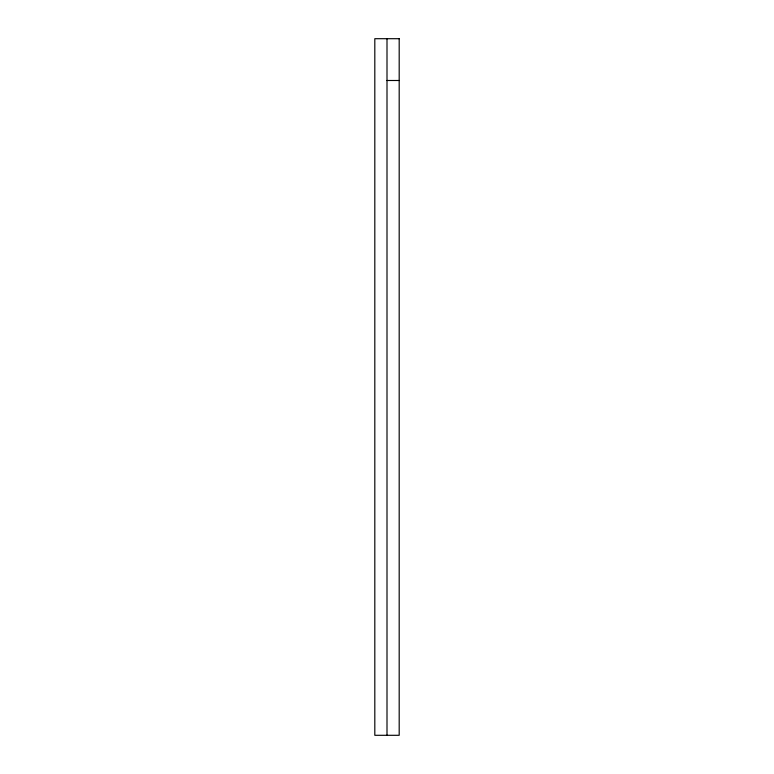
<?xml version="1.0" encoding="UTF-8"?>
<svg xmlns="http://www.w3.org/2000/svg" width="774" height="774" viewBox="0 0 774 774"><rect width="100%" height="100%" fill="white"/><g stroke="black" fill="none" stroke-linecap="round" stroke-linejoin="round"><path stroke-width="1.16" d="M387 80.496L399.191 80.496M387 38.7L387 735.3M399.191 38.7L374.81 38.7L374.81 735.3L399.191 735.3L399.191 38.7"/></g></svg>
